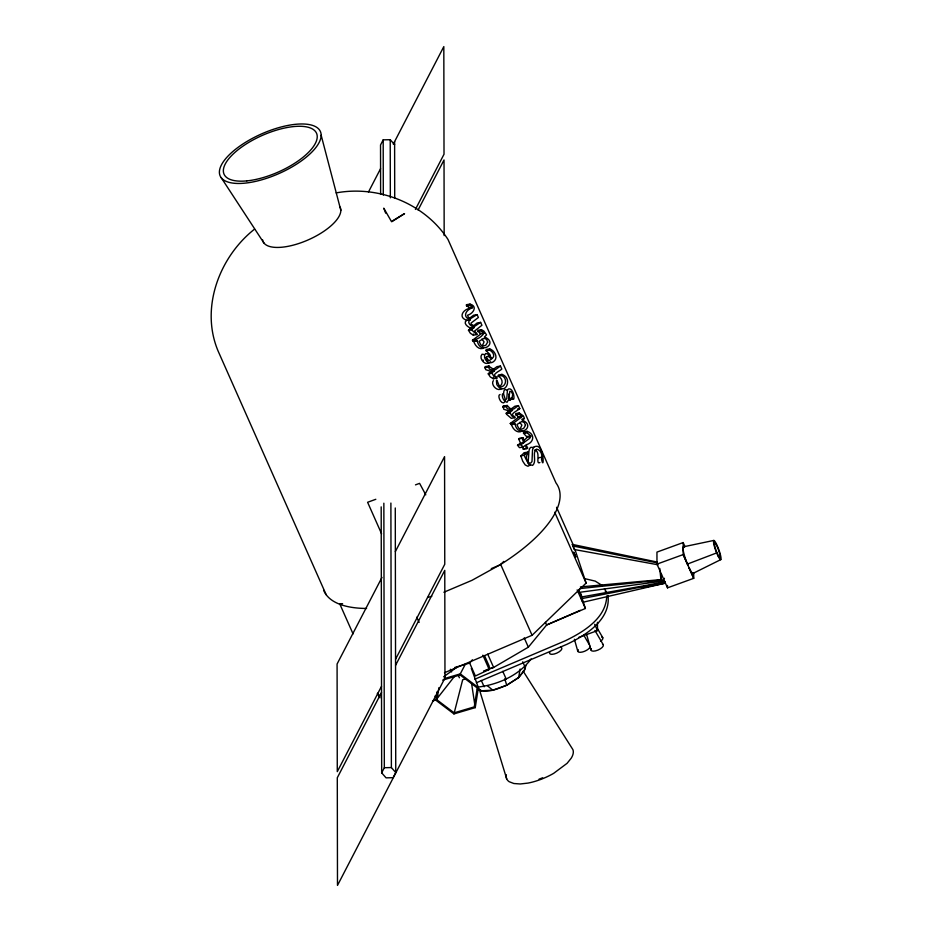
<?xml version="1.0" encoding="UTF-8"?>
<svg xmlns="http://www.w3.org/2000/svg" width="932" height="932" viewBox="0 0 932 932"><rect width="100%" height="100%" fill="white"/><g stroke="black" fill="none" stroke-linecap="round" stroke-linejoin="round"><path stroke-width="1.4" d="M466.489 305.836L466.489 304.706L470.008 304.088C477.988 306.15 473.223 313.746 467.561 315.226L468.365 317.288L470.753 318.546L477.102 314.62L478.396 317.474L471.091 323.043L471.103 324.091L474.679 326.328L480.621 322.379L481.937 325.268L474.528 331.07L476.904 333.458L476.846 334.576L473.328 335.182L470.38 333.283L468.481 330.312L470.811 328.029L474.33 327.423C471.336 326.748 465.907 322.099 470.427 319.641C461.969 317.358 465.814 309.622 472.396 307.91L471.988 306.313L469.996 305.218L466.489 305.836L468.47 306.919L468.878 308.515C462.307 310.228 458.451 317.975 466.909 320.258L470.427 319.641M469.996 305.218L470.008 304.088M683.179 542.564L683.203 554.575L687.839 565.095A14.131 2.225 70 0 0 688.83 567.32L693.723 578.318L667.498 587.847L656.967 564.116L656.955 552.105L683.179 542.564L684.927 546.525M493.086 369.503L496.942 366.66L500.461 366.055L501.824 369.049C499.843 371.122 490.104 374.839 496.849 377.087L496.838 378.159L493.319 378.765L493.331 377.693M506.356 413.016L509.874 412.41L512.495 410.325L508.977 410.93L506.356 413.016L506.46 414.192L511.284 418.328L514.802 417.711L514.813 416.639C508.068 414.39 517.796 410.686 519.788 408.612L518.425 405.606L514.907 406.224L510.142 409.684M523.108 441.209L527.291 437.306L523.528 433.298L523.563 431.935L527.081 431.33C535.283 433.904 534.153 442.712 526.126 444.809L527.617 448.071L526.848 448.63L523.33 449.236L522.351 447.057M518.646 438.925L522.165 438.32L524.064 442.479L520.545 443.096L518.646 438.925L519.392 438.331L522.91 437.714L524.809 441.885L529.795 438.285L530.623 435.908L527.046 432.693L527.081 431.33M477.895 331.477L477.93 330.324L481.436 329.718L483.836 331.023L486.551 334.891L484.442 336.93C499.098 342.906 480.12 355.873 477.242 340.751L473.188 341.392L472.466 340.238L480.364 334.343L479.759 332.689L477.895 331.477L481.401 330.872L483.906 332.829C482.392 336.755 476.706 339.726 472.466 340.238M481.401 330.872L481.436 329.718M510.258 423.478L518.169 417.583L517.551 415.928L515.687 414.717L515.722 413.563L519.24 412.958L523.306 415.882L524.355 418.13L522.246 420.169C536.902 426.145 517.924 439.112 515.047 423.99L513.777 422.872L510.258 423.478L511.528 424.608C512.623 429.081 517.61 434.067 522.269 430.91M513.777 422.872L521.675 416.977L521.07 415.311L519.206 414.111L519.24 412.958M473.328 335.182L473.398 334.064M486.12 350.723L486.189 349.488L489.696 348.883C495.032 350.537 498.865 358.494 493.04 361.977A22.31 10.974 80.1 0 1 488.764 362.595C485.665 361.371 482.834 356.339 485.56 353.589L487.518 353.88L492.259 358.447C495.649 355.791 492.667 351.492 489.626 350.117L486.12 350.723L489.964 354.498L490.15 357.014M489.626 350.117L489.696 348.883M503.478 394.422L503.897 391.184A5.406 2.656 80.1 0 1 505.33 389.518L507.404 390.275M665.133 581.615L661.615 581.265L660.928 579.599L661.429 574.228M471.289 668.361L478.407 687.618L475.238 707.633L453.942 713.912L435.815 700.188L437.166 691.602M438.89 687.676L436.968 699.85L454.117 712.84L474.26 706.887L477.254 687.956L460.105 674.966L442.642 680.115M477.534 688.923L481.18 690.787L492.76 690.169L506.728 685.23L518.646 677.564L520.126 669.013M493.319 378.765L490.267 376.912L488.31 373.953L491.013 371.379L494.531 370.761L491.91 372.847L488.391 373.464M496.838 378.159L493.785 376.307L491.91 372.847M514.802 417.711L511.75 415.858L509.874 412.41M510.188 400.306C506.833 400.783 510.445 395.692 508.872 394.003M512.041 398.011L512.728 394.306L511.365 391.731L509.839 391.3L508.697 399.548L507.055 402.275C499.692 400.247 502.325 385.615 505.365 400.317L506.798 398.5L507.404 390.566A5.406 2.656 80.1 0 1 508.837 388.9C514.243 387.84 515.478 404.138 512.041 398.011L508.534 398.616M491.013 371.379L485.77 369.701L484.931 367.697L485.7 366.497M494.531 370.761L489.277 369.095L488.648 366.09L493.925 369.585L495.696 369.515L500.461 366.055M508.977 410.93L503.734 409.264L503.105 406.259L507.183 405.443L510.06 408.472L513.66 409.078L518.425 405.606M512.495 410.325L507.241 408.647L506.414 406.643L507.183 405.443M525.066 667.312L524.378 670.504L518.821 677.331M476.846 334.576L472.209 330.452L472.116 329.171L474.33 327.423M534.619 450.063C541.317 451.333 535.096 465.01 539.896 462.552M527.908 452.09L524.332 455.282L525.031 457.286L528.747 464.369L532.626 465.394C537.205 461.235 531.659 452.905 536.541 449.142C540.898 449.562 542.855 455.562 541.562 459.243C544.125 472.454 544.463 444.354 535.737 446.381L534.409 446.719A7.491 3.681 80.1 0 0 532.475 450.61L531.997 461.608L530.634 463.181L529.364 463.041C526.032 461.014 525.124 455.713 528.386 453.138L527.908 452.09L524.39 452.696L520.813 455.888L522.747 461.224L525.24 464.975L527.92 466.268L530.028 465.126M498.154 376.155L498.445 374.979L501.964 374.373C513.672 378.415 504.62 397.207 496.826 384.567C495.533 374.105 498.084 384.59 499.948 386.885L500.938 387.001C506.74 385.766 507.113 377.6 501.661 375.538L498.154 376.155C502.01 377.844 503.781 383.238 500.123 386.139M501.661 375.538L501.964 374.373M453.942 713.912L462.68 679.754L465.336 678.962M518.646 677.564L524.739 669.584L525.916 665.611M528.106 462.983L528.957 451.228A7.491 3.681 80.1 0 1 530.89 447.325L533.745 447.453M394.609 144.693L390.228 139.707L383.192 139.847L380.536 144.984L380.617 194.404M368.501 191.957L380.559 168.68M393.281 144.145L443.818 46.6L444.016 154.234L415.416 209.42M418.095 210.026L444.028 159.966L444.168 235.61M381.969 577.409L337.081 664.027L337.279 771.661L381.503 686.336M395.354 551.593L444.564 456.622L444.762 564.256L395.552 659.227M381.514 692.441L337.291 777.766L337.489 885.4L444.972 677.995L444.774 570.361L395.564 665.332M395.273 507.975L395.75 772.558L393.094 777.696L386.058 777.847L381.677 772.849L384.333 767.712L383.856 503.198M444.308 678.601L460.28 673.883L465.464 663.957M477.102 687.187C497.234 684.985 518.961 675.653 531.112 658.889M435.815 700.188L455.002 675.723M484.151 670.889L493.622 667.44L528.351 647.169L546.618 624.976L580.275 610.343M454.816 667.452L469.658 663.071L472.384 659.798M482.322 345.807L484.092 341.881L481.867 339.097M520.114 429.046L521.897 425.12L519.672 422.336M518.495 677.657L506.892 685.137M491.292 568.613L500.274 564.792L503.793 561.425M444.459 672.764L532.09 635.286L586.123 583.071L574.904 549.321M254.553 229.132C219.137 257.081 199.937 308.387 218.216 351.306L326.188 594.756M466.909 320.258C462.388 322.705 467.817 327.353 470.811 328.029M504.503 402.1L503.548 402.892C500.111 403.183 497.152 394.853 500.053 394.469M664.458 578.294L661.615 581.265L579.657 592.309L578.609 589.944M522.165 438.32L522.91 437.714M473.561 325.816L477.114 322.985L480.621 322.379M486.9 360.591L488.088 359.647L486.166 357.772M490.64 361.709L489.521 362.595A22.31 10.974 80.1 0 1 485.246 363.2C482.147 361.989 479.328 356.956 482.042 354.207L484.011 354.498M469.274 318.429L473.584 315.226L477.102 314.62M523.33 449.236L524.099 448.676M520.545 443.096L517.528 445.263L519.485 447.675L523.003 447.069L525.368 445.356L526.848 448.63M443.609 676.83L457.472 666.799M517.528 445.263L521.035 444.657L524.064 442.479M391.813 221.688L404.558 213.603L391.452 221.525L383.774 208.162L385.685 213.172M336.172 192.889C378.369 185.177 424.456 203.188 448.024 239.501L555.996 482.951A128.208 50.631 -23.9 0 1 500.67 564.442L471.988 580.321L443.865 592.239M693.117 573.355L720.762 559.631M501.824 388.481C497.234 392.407 490.314 384.322 493.354 380.664M506.332 685.37C497.56 688.969 486.457 693.944 477.37 689.051M581.813 596.387L580.24 592.845L585.401 608.479L546.618 624.976L545.43 622.32M434.953 696.157L437.609 695.027M474.831 679.207L565.235 640.808C583.234 632.082 606.301 618.266 606.732 595.921M476.403 682.748L566.807 644.35C585.68 635.321 611.043 619.698 607.99 595.536M687.408 564.081L716.638 552.932M375.817 499.296L367.604 502.278L381.572 533.768M415.486 484.861L419.598 483.358L425.773 494.834M656.967 564.116L683.203 554.575L687.839 565.095M578.609 637.465L597.482 630.603L597.47 622.32M432.53 701.074L436.526 699.699M427.788 597.447L431.807 596.224M483.883 671.04L489.207 669.467L489.195 666.194L484.593 655.802M488.205 668.955L493.622 667.44L487.727 654.159M664.854 583.257L664.376 582.104L580.834 597.109L582.931 602.247L664.854 583.257L642.02 587.801M683.54 546.793L713.842 540.432M581.358 598.705L664.493 582.465L660.928 579.599L580.426 586.915M468.913 307.513L472.419 306.908M469.029 308.049L472.547 307.432M468.598 329.777L472.116 329.171M468.481 330.312L472 329.707M480.399 333.435L483.906 332.829M480.504 333.912L484.023 333.307M473.188 341.392L477.242 340.751M485.141 366.695L489.218 365.892M484.931 367.697L488.45 367.08M488.31 373.953L491.816 373.336M508.814 399.828L512.32 399.211M503.105 406.259L506.612 405.641M502.896 407.249L506.414 406.643M517.446 409.02L519.788 408.612M506.274 413.505L509.781 412.899M515.687 414.717L519.206 414.111M518.192 416.674L521.71 416.068M518.308 417.152L521.815 416.546M521.838 419.249L524.18 418.841M510.981 424.631L515.047 423.99M523.528 433.298L527.046 432.693M527.104 436.514L530.623 435.908M527.291 437.306L530.809 436.7M525.264 448.478L527.617 448.071M520.813 455.888L524.332 455.282M538.521 457.798L542.04 457.193M483.032 348.428C478.419 349.78 474.924 345.306 473.736 341.368M648.439 582.325L651.328 581.976M655.662 581.452L658.551 581.102M579.518 588.616L661.103 580.112L664.376 582.104M384.333 767.712L391.382 767.572L395.75 772.558M342.568 603.68L339.679 603.715L353.065 633.9M657.072 562.019L572.33 544.404L574.427 549.53L658.05 564.792M572.854 545.989L657.363 562.893M585.343 578.795L595.187 581.102L602.375 585.599M466.489 304.706L467.806 305.393M523.563 431.935L525.427 433.24M478.908 689.202L481.18 690.787M460.28 673.883L478.407 687.618M487.32 685.637L492.76 690.169M521.035 444.657L523.003 447.069M221.164 177.604L263.884 242.949M604.402 588.803L606.417 591.995M605.299 591.272L606.639 593.404M523.178 671.168L572.865 749.561A37.327 14.737 -23.9 0 1 571.188 758.229L567.075 763.331L553.655 773.35A35.626 14.073 -23.9 0 1 527.978 783.09L520.254 783.975L513.847 783.509L509.21 781.727A37.327 14.737 -23.9 0 1 506.356 774.772M377.775 693.175L379.79 696.367M377.32 693.513L380.023 697.777M475.972 339.632L476.695 340.774M483.044 360.008L483.44 360.649M597.202 628.133L602.759 637.639M594.919 630.428L603.237 644.688M583.77 635.146L589.315 644.664M688.83 567.32L693.723 578.318L693.711 573.215M524.39 452.696L524.867 453.744M556.555 507.264L573.425 545.313M572.33 544.404L574.427 549.53M554.691 512.227L586.123 583.071M594.686 624.277L597.482 630.603M580.834 597.109L582.931 602.247M577.153 589.886L585.401 608.479M500.67 564.442L532.09 635.286M524.227 637.872L528.351 647.169M522.736 661.79L524.996 666.904M502.779 671.343L506.181 679.02M482.869 655.173L489.207 669.467L475.39 675.991L469.658 663.071M481.296 680.407L484.139 686.802M458.264 675.199L459.406 677.785M450.412 669.269L451.589 671.925M416.79 617.147L419.12 622.401M504.76 678.764L506.728 685.23M479.199 688.934L506.659 778.744M586.519 634.121L591.005 650.058M574.403 639.259L577.77 651.223M321.156 135.222A54.813 21.646 -23.9 0 1 244.895 183.15A54.813 21.646 -23.9 0 1 244.813 142.771A54.813 21.646 -23.9 0 1 321.156 135.222L340.832 210.329M471.534 683.156L475.238 707.633M659.763 568.415L660.928 579.599M667.498 585.447L667.498 587.847M394.609 141.571L394.714 198.4M390.228 139.707L390.333 197.84M390.892 503.059L391.382 767.572M383.192 139.847L383.297 195.079M381.188 506.88L381.677 772.849M366.567 608.456A128.208 50.631 -23.9 0 1 323.59 590.119M601.583 636.952A6.699 2.645 -23.9 0 1 600.546 641.321M602.515 644.129A6.699 2.645 -23.9 0 1 597.82 650.14A6.699 2.645 -23.9 0 1 591.331 648.707M542.622 777.789A33.54 13.246 -23.9 0 1 539.057 779.14M590.131 646.156A6.699 2.645 -23.9 0 1 590.166 646.319M590.142 646.692A6.699 2.645 -23.9 0 1 582.453 651.992A6.699 2.645 -23.9 0 1 578.236 649.651M560.575 647.181A6.699 2.645 -23.9 0 1 556.707 653.157A6.699 2.645 -23.9 0 1 549.833 651.899M693.466 572.702A14.131 2.225 70 0 1 689.156 568.007M687.175 563.51A14.131 2.225 70 0 1 683.226 550.474M683.133 549.915A14.131 2.225 70 0 1 684.484 547.399M340.075 207.09A42.185 16.66 -23.9 0 1 306.838 240.479A42.185 16.66 -23.9 0 1 262.638 239.932M714.471 542.774L714.46 544.719A7.829 1.235 70 0 0 716.65 551.942L717.931 554.796A7.829 1.235 70 0 0 719.411 552.699A7.829 1.235 70 0 0 714.495 542.75L714.495 542.75M486.341 357.166L487.448 360.486L489.125 360.626L491.607 359.041L488.088 356.175L486.341 357.166M487.669 342.102L485.828 345.201L482.893 346.191L480.737 344.805L479.118 341.298L483.988 338.281L486.562 339.306L487.669 342.102M525.462 425.342L523.633 428.44L520.697 429.431L518.542 428.044L516.922 424.538L521.792 421.52L524.355 422.546L525.462 425.342M717.896 555.763L716.475 552.513A10.205 1.608 70 0 1 713.609 543.1L713.586 540.618A10.205 1.608 70 0 1 717.722 546.804A10.205 1.608 70 0 1 721.053 558.524A10.205 1.608 70 0 1 717.896 555.763M575.242 555.635L573.669 552.082L575.766 557.22L575.242 555.635M246.852 180.878A50.573 19.98 -23.9 0 0 317.23 136.643A50.573 19.98 -23.9 0 0 246.782 143.621A50.573 19.98 -23.9 0 0 246.852 180.878"/></g></svg>
